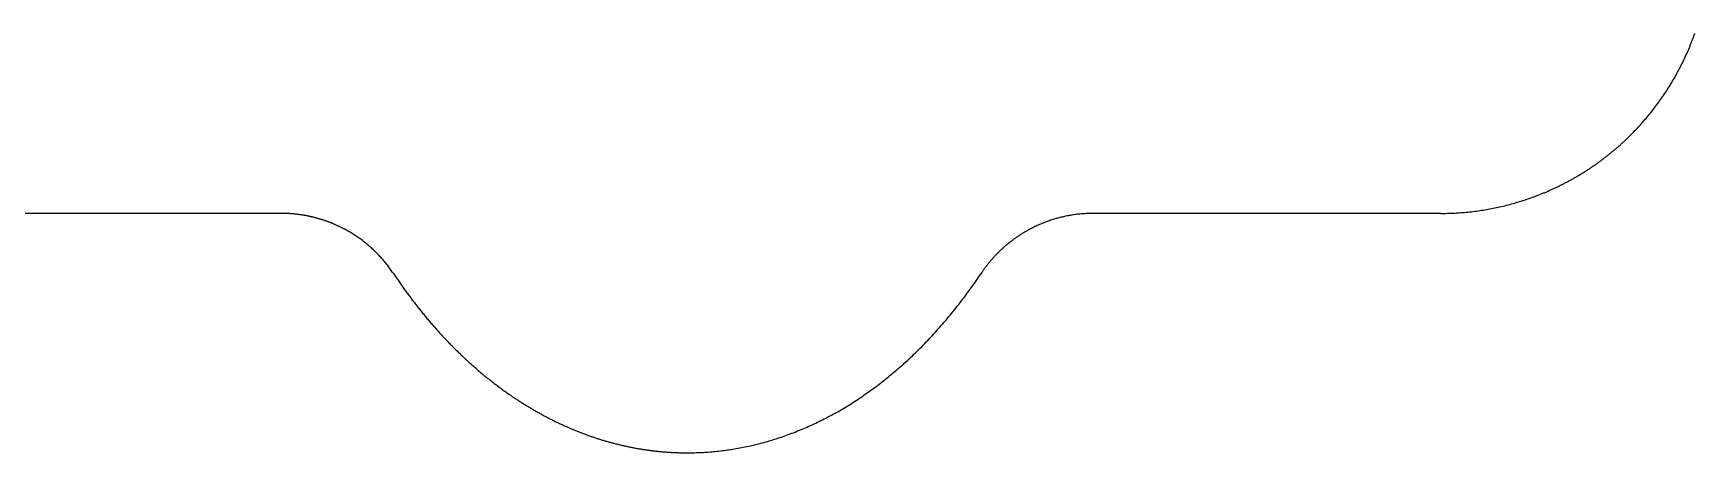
# Model space of a CAD drawing. Header units: millimetres. Extents: x -10 to 277, y -95 to 18.
# Drawn here: x 214.21 to 226.56, y 8.01 to 11.13 of the extents above; entities that cross this region are included whole.
import ezdxf

# ---------------------------------------------------------------- set-up
doc = ezdxf.new("R2010")
doc.units = ezdxf.units.MM
doc.header["$MEASUREMENT"] = 0
doc.layers.add('Edge.Cuts', color=53, linetype='CONTINUOUS')

msp = doc.modelspace()

# ---------------------------------------------------------------- linework, layer by layer
at = {"layer": 'Edge.Cuts', "linetype": 'Continuous'}
for p, q in [((226.554394, 11.110601), (226.556548, 11.116548)), ((226.556548, 11.116548), (226.558684, 11.122503)), ((226.558684, 11.122503), (226.5608, 11.128464)), ((226.5608, 11.128464), (226.562898, 11.134432)), ((226.502287, 10.98159), (226.507394, 10.993164)), ((226.507394, 10.993164), (226.512427, 11.004771)), ((226.512427, 11.004771), (226.517386, 11.01641)), ((226.517386, 11.01641), (226.522272, 11.02808)), ((226.522272, 11.02808), (226.524687, 11.033926)), ((226.524687, 11.033926), (226.527084, 11.03978)), ((226.527084, 11.03978), (226.529462, 11.045642)), ((226.529462, 11.045642), (226.531822, 11.051511)), ((226.531822, 11.051511), (226.534163, 11.057387)), ((226.534163, 11.057387), (226.536486, 11.063271)), ((226.536486, 11.063271), (226.53879, 11.069162)), ((226.53879, 11.069162), (226.541075, 11.075061)), ((226.541075, 11.075061), (226.543342, 11.080967)), ((226.543342, 11.080967), (226.54559, 11.086879)), ((226.54559, 11.086879), (226.547819, 11.092799)), ((226.547819, 11.092799), (226.550029, 11.098726)), ((226.550029, 11.098726), (226.552221, 11.10466)), ((226.552221, 11.10466), (226.554394, 11.110601)), ((226.441347, 10.856525), (226.447244, 10.867715)), ((226.447244, 10.867715), (226.453071, 10.878942)), ((226.453071, 10.878942), (226.458826, 10.890206)), ((226.458826, 10.890206), (226.464511, 10.901507)), ((226.464511, 10.901507), (226.470124, 10.912843)), ((226.470124, 10.912843), (226.475665, 10.924215)), ((226.475665, 10.924215), (226.481134, 10.935622)), ((226.481134, 10.935622), (226.486531, 10.947063)), ((226.486531, 10.947063), (226.491856, 10.958539)), ((226.491856, 10.958539), (226.497108, 10.970048)), ((226.497108, 10.970048), (226.502287, 10.98159)), ((226.371875, 10.736022), (226.378534, 10.746773)), ((226.378534, 10.746773), (226.385126, 10.757566)), ((226.385126, 10.757566), (226.391649, 10.7684)), ((226.391649, 10.7684), (226.398104, 10.779276)), ((226.398104, 10.779276), (226.40449, 10.790192)), ((226.40449, 10.790192), (226.410806, 10.801149)), ((226.410806, 10.801149), (226.417054, 10.812146)), ((226.417054, 10.812146), (226.423232, 10.823183)), ((226.423232, 10.823183), (226.42934, 10.834258)), ((226.42934, 10.834258), (226.435379, 10.845372)), ((226.435379, 10.845372), (226.441347, 10.856525)), ((226.286757, 10.610452), (226.294211, 10.620665)), ((226.294211, 10.620665), (226.301601, 10.630925)), ((226.301601, 10.630925), (226.308925, 10.641232)), ((226.308925, 10.641232), (226.316184, 10.651584)), ((226.316184, 10.651584), (226.323378, 10.661983)), ((226.323378, 10.661983), (226.330506, 10.672427)), ((226.330506, 10.672427), (226.337567, 10.682916)), ((226.337567, 10.682916), (226.344563, 10.69345)), ((226.344563, 10.69345), (226.351491, 10.704028)), ((226.351491, 10.704028), (226.358353, 10.714649)), ((226.358353, 10.714649), (226.365148, 10.725314)), ((226.365148, 10.725314), (226.371875, 10.736022)), ((226.192366, 10.491702), (226.200574, 10.501322)), ((226.200574, 10.501322), (226.208721, 10.510993)), ((226.208721, 10.510993), (226.216806, 10.520715)), ((226.216806, 10.520715), (226.22483, 10.530487)), ((226.22483, 10.530487), (226.232791, 10.540311)), ((226.232791, 10.540311), (226.24069, 10.550184)), ((226.24069, 10.550184), (226.248526, 10.560107)), ((226.248526, 10.560107), (226.2563, 10.570079)), ((226.2563, 10.570079), (226.26401, 10.5801)), ((226.26401, 10.5801), (226.271656, 10.590169)), ((226.271656, 10.590169), (226.279239, 10.600287)), ((226.279239, 10.600287), (226.286757, 10.610452)), ((226.078575, 10.369854), (226.083077, 10.374304)), ((226.083077, 10.374304), (226.087567, 10.378769)), ((226.087567, 10.378769), (226.0892, 10.3804)), ((226.0892, 10.3804), (226.09812, 10.389377)), ((226.09812, 10.389377), (226.106982, 10.398409)), ((226.106982, 10.398409), (226.115787, 10.407496)), ((226.115787, 10.407496), (226.124533, 10.416637)), ((226.124533, 10.416637), (226.13322, 10.425833)), ((226.13322, 10.425833), (226.141849, 10.435083)), ((226.141849, 10.435083), (226.150418, 10.444387)), ((226.150418, 10.444387), (226.158928, 10.453745)), ((226.158928, 10.453745), (226.167378, 10.463155)), ((226.167378, 10.463155), (226.175768, 10.472618)), ((226.175768, 10.472618), (226.184097, 10.482134)), ((226.184097, 10.482134), (226.192366, 10.491702)), ((225.942146, 10.247249), (225.947034, 10.251265)), ((225.947034, 10.251265), (225.951907, 10.255296)), ((225.951907, 10.255296), (225.95677, 10.259342)), ((225.95677, 10.259342), (225.961618, 10.263404)), ((225.961618, 10.263404), (225.966455, 10.267481)), ((225.966455, 10.267481), (225.971278, 10.271573)), ((225.971278, 10.271573), (225.976089, 10.275682)), ((225.976089, 10.275682), (225.980886, 10.279804)), ((225.980886, 10.279804), (225.985671, 10.283943)), ((225.985671, 10.283943), (225.990442, 10.288096)), ((225.990442, 10.288096), (225.995201, 10.292265)), ((225.995201, 10.292265), (225.999946, 10.296449)), ((225.999946, 10.296449), (226.004678, 10.300648)), ((226.004678, 10.300648), (226.009397, 10.304862)), ((226.009397, 10.304862), (226.014104, 10.309091)), ((226.014104, 10.309091), (226.018796, 10.313335)), ((226.018796, 10.313335), (226.023475, 10.317594)), ((226.023475, 10.317594), (226.028141, 10.321867)), ((226.028141, 10.321867), (226.032794, 10.326157)), ((226.032794, 10.326157), (226.037433, 10.33046)), ((226.037433, 10.33046), (226.042059, 10.334779)), ((226.042059, 10.334779), (226.046671, 10.339111)), ((226.046671, 10.339111), (226.05127, 10.34346)), ((226.05127, 10.34346), (226.055854, 10.347822)), ((226.055854, 10.347822), (226.060426, 10.3522)), ((226.060426, 10.3522), (226.064984, 10.356591)), ((226.064984, 10.356591), (226.069528, 10.360998)), ((226.069528, 10.360998), (226.074058, 10.365418)), ((226.074058, 10.365418), (226.078575, 10.369854)), ((225.774077, 10.123672), (225.779355, 10.127156)), ((225.779355, 10.127156), (225.784623, 10.130656)), ((225.784623, 10.130656), (225.789879, 10.134173)), ((225.789879, 10.134173), (225.795124, 10.137707)), ((225.795124, 10.137707), (225.800357, 10.141257)), ((225.800357, 10.141257), (225.80558, 10.144825)), ((225.80558, 10.144825), (225.810791, 10.148408)), ((225.810791, 10.148408), (225.815991, 10.152008)), ((225.815991, 10.152008), (225.821179, 10.155624)), ((225.821179, 10.155624), (225.826356, 10.159257)), ((225.826356, 10.159257), (225.831521, 10.162905)), ((225.831521, 10.162905), (225.836676, 10.166571)), ((225.836676, 10.166571), (225.841817, 10.170252)), ((225.841817, 10.170252), (225.846948, 10.17395)), ((225.846948, 10.17395), (225.852067, 10.177664)), ((225.852067, 10.177664), (225.857174, 10.181395)), ((225.857174, 10.181395), (225.862269, 10.185141)), ((225.862269, 10.185141), (225.867353, 10.188904)), ((225.867353, 10.188904), (225.872424, 10.192682)), ((225.872424, 10.192682), (225.877484, 10.196477)), ((225.877484, 10.196477), (225.882531, 10.200287)), ((225.882531, 10.200287), (225.887566, 10.204114)), ((225.887566, 10.204114), (225.892589, 10.207956)), ((225.892589, 10.207956), (225.897601, 10.211815)), ((225.897601, 10.211815), (225.902599, 10.215689)), ((225.902599, 10.215689), (225.907586, 10.219579)), ((225.907586, 10.219579), (225.91256, 10.223485)), ((225.91256, 10.223485), (225.917523, 10.227407)), ((225.917523, 10.227407), (225.922472, 10.231344)), ((225.922472, 10.231344), (225.92741, 10.235297)), ((225.92741, 10.235297), (225.932334, 10.239265)), ((225.932334, 10.239265), (225.937247, 10.24325)), ((225.937247, 10.24325), (225.942146, 10.247249)), ((225.560157, 10.00115), (225.565825, 10.003959)), ((225.565825, 10.003959), (225.571484, 10.006785)), ((225.571484, 10.006785), (225.577134, 10.00963)), ((225.577134, 10.00963), (225.582775, 10.012492)), ((225.582775, 10.012492), (225.588407, 10.015372)), ((225.588407, 10.015372), (225.59403, 10.01827)), ((225.59403, 10.01827), (225.599643, 10.021185)), ((225.599643, 10.021185), (225.605247, 10.024118)), ((225.605247, 10.024118), (225.610843, 10.02707)), ((225.610843, 10.02707), (225.616428, 10.030038)), ((225.616428, 10.030038), (225.622004, 10.033024)), ((225.622004, 10.033024), (225.627571, 10.036028)), ((225.627571, 10.036028), (225.633128, 10.03905)), ((225.633128, 10.03905), (225.638675, 10.042088)), ((225.638675, 10.042088), (225.644213, 10.045145)), ((225.644213, 10.045145), (225.649741, 10.048219)), ((225.649741, 10.048219), (225.65526, 10.05131)), ((225.65526, 10.05131), (225.660768, 10.054419)), ((225.660768, 10.054419), (225.666267, 10.057545)), ((225.666267, 10.057545), (225.671755, 10.060689)), ((225.671755, 10.060689), (225.677234, 10.06385)), ((225.677234, 10.06385), (225.682702, 10.067028)), ((225.682702, 10.067028), (225.688161, 10.070224)), ((225.688161, 10.070224), (225.693609, 10.073436)), ((225.693609, 10.073436), (225.699047, 10.076666)), ((225.699047, 10.076666), (225.704475, 10.079913)), ((225.704475, 10.079913), (225.709893, 10.083177)), ((225.709893, 10.083177), (225.715299, 10.086458)), ((225.715299, 10.086458), (225.720696, 10.089757)), ((225.720696, 10.089757), (225.726082, 10.093072)), ((225.726082, 10.093072), (225.731458, 10.096405)), ((225.731458, 10.096405), (225.736823, 10.099754)), ((225.736823, 10.099754), (225.742178, 10.10312)), ((225.742178, 10.10312), (225.747521, 10.106503)), ((225.747521, 10.106503), (225.752854, 10.109904)), ((225.752854, 10.109904), (225.758176, 10.11332)), ((225.758176, 10.11332), (225.763487, 10.116754)), ((225.763487, 10.116754), (225.768787, 10.120204)), ((225.768787, 10.120204), (225.774077, 10.123672)), ((225.23641, 9.875013), (225.248538, 9.878602)), ((225.248538, 9.878602), (225.260644, 9.882268)), ((225.260644, 9.882268), (225.272726, 9.88601)), ((225.272726, 9.88601), (225.284785, 9.889829)), ((225.284785, 9.889829), (225.296819, 9.893725)), ((225.296819, 9.893725), (225.308829, 9.897696)), ((225.308829, 9.897696), (225.320814, 9.901743)), ((225.320814, 9.901743), (225.332773, 9.905866)), ((225.332773, 9.905866), (225.344706, 9.910065)), ((225.344706, 9.910065), (225.356613, 9.914339)), ((225.356613, 9.914339), (225.368492, 9.918688)), ((225.368492, 9.918688), (225.380344, 9.923113)), ((225.380344, 9.923113), (225.392167, 9.927612)), ((225.392167, 9.927612), (225.403962, 9.932186)), ((225.403962, 9.932186), (225.415728, 9.936835)), ((225.415728, 9.936835), (225.427465, 9.941558)), ((225.427465, 9.941558), (225.439171, 9.946355)), ((225.439171, 9.946355), (225.445013, 9.948781)), ((225.445013, 9.948781), (225.450847, 9.951226)), ((225.450847, 9.951226), (225.456674, 9.953689)), ((225.456674, 9.953689), (225.462492, 9.956171)), ((225.462492, 9.956171), (225.468303, 9.958671)), ((225.468303, 9.958671), (225.474106, 9.961189)), ((225.474106, 9.961189), (225.479901, 9.963726)), ((225.479901, 9.963726), (225.485688, 9.966281)), ((225.485688, 9.966281), (225.491466, 9.968854)), ((225.491466, 9.968854), (225.497237, 9.971446)), ((225.497237, 9.971446), (225.502999, 9.974056)), ((225.502999, 9.974056), (225.508753, 9.976684)), ((225.508753, 9.976684), (225.514499, 9.97933)), ((225.514499, 9.97933), (225.520236, 9.981994)), ((225.520236, 9.981994), (225.525965, 9.984677)), ((225.525965, 9.984677), (225.531685, 9.987377)), ((225.531685, 9.987377), (225.537397, 9.990096)), ((225.537397, 9.990096), (225.5431, 9.992833)), ((225.5431, 9.992833), (225.548794, 9.995587)), ((225.548794, 9.995587), (225.55448, 9.99836)), ((225.55448, 9.99836), (225.560157, 10.00115)), ((216.0585, 9.7946), (213.475, 9.7946)), ((216.066919, 9.794565), (216.0585, 9.7946)), ((216.071401, 9.794517), (216.066919, 9.794565)), ((216.07588, 9.794449), (216.071401, 9.794517)), ((216.08036, 9.794362), (216.07588, 9.794449)), ((216.084838, 9.794254), (216.08036, 9.794362)), ((216.089316, 9.794127), (216.084838, 9.794254)), ((216.093791, 9.793979), (216.089316, 9.794127)), ((216.098267, 9.793811), (216.093791, 9.793979)), ((216.10274, 9.793624), (216.098267, 9.793811)), ((216.107213, 9.793416), (216.10274, 9.793624)), ((216.111683, 9.793189), (216.107213, 9.793416)), ((216.116154, 9.792941), (216.111683, 9.793189)), ((216.120621, 9.792674), (216.116154, 9.792941)), ((216.125088, 9.792386), (216.120621, 9.792674)), ((216.129552, 9.792079), (216.125088, 9.792386)), ((216.134016, 9.791752), (216.129552, 9.792079)), ((216.138477, 9.791404), (216.134016, 9.791752)), ((216.142937, 9.791037), (216.138477, 9.791404)), ((216.147393, 9.79065), (216.142937, 9.791037)), ((216.15185, 9.790243), (216.147393, 9.79065)), ((216.156302, 9.789816), (216.15185, 9.790243)), ((216.160754, 9.789369), (216.156302, 9.789816)), ((216.165202, 9.788903), (216.160754, 9.789369)), ((216.169649, 9.788416), (216.165202, 9.788903)), ((216.174092, 9.78791), (216.169649, 9.788416)), ((216.178535, 9.787383), (216.174092, 9.78791)), ((216.182973, 9.786837), (216.178535, 9.787383)), ((216.18741, 9.786271), (216.182973, 9.786837)), ((216.191843, 9.785685), (216.18741, 9.786271)), ((216.196275, 9.785079), (216.191843, 9.785685)), ((216.200702, 9.784454), (216.196275, 9.785079)), ((216.205128, 9.783809), (216.200702, 9.784454)), ((216.209549, 9.783144), (216.205128, 9.783809)), ((216.213969, 9.782459), (216.209549, 9.783144)), ((216.218384, 9.781754), (216.213969, 9.782459)), ((216.222797, 9.78103), (216.218384, 9.781754)), ((216.227205, 9.780286), (216.222797, 9.78103)), ((216.231612, 9.779522), (216.227205, 9.780286)), ((216.236013, 9.778739), (216.231612, 9.779522)), ((216.240413, 9.777935), (216.236013, 9.778739)), ((216.244807, 9.777113), (216.240413, 9.777935)), ((216.249199, 9.77627), (216.244807, 9.777113)), ((216.253586, 9.775408), (216.249199, 9.77627)), ((216.25797, 9.774526), (216.253586, 9.775408)), ((216.262349, 9.773625), (216.25797, 9.774526)), ((216.266725, 9.772704), (216.262349, 9.773625)), ((216.271095, 9.771763), (216.266725, 9.772704)), ((216.275463, 9.770803), (216.271095, 9.771763)), ((216.279825, 9.769823), (216.275463, 9.770803)), ((216.284184, 9.768824), (216.279825, 9.769823)), ((216.288538, 9.767805), (216.284184, 9.768824)), ((216.292888, 9.766767), (216.288538, 9.767805)), ((216.297232, 9.76571), (216.292888, 9.766767)), ((216.301572, 9.764632), (216.297232, 9.76571)), ((216.305907, 9.763536), (216.301572, 9.764632)), ((216.310238, 9.76242), (216.305907, 9.763536)), ((216.314562, 9.761285), (216.310238, 9.76242)), ((216.318883, 9.76013), (216.314562, 9.761285)), ((216.323198, 9.758956), (216.318883, 9.76013)), ((216.327508, 9.757763), (216.323198, 9.758956)), ((216.331812, 9.75655), (216.327508, 9.757763)), ((216.336112, 9.755318), (216.331812, 9.75655)), ((216.340405, 9.754067), (216.336112, 9.755318)), ((221.81786, 9.756457), (221.809272, 9.753972)), ((221.826469, 9.758865), (221.81786, 9.756457)), ((221.835099, 9.761195), (221.826469, 9.758865)), ((221.843749, 9.763448), (221.835099, 9.761195)), ((221.852419, 9.765624), (221.843749, 9.763448)), ((221.861107, 9.767721), (221.852419, 9.765624)), ((221.869813, 9.769741), (221.861107, 9.767721)), ((221.878537, 9.771683), (221.869813, 9.769741)), ((221.887278, 9.773547), (221.878537, 9.771683)), ((221.896035, 9.775332), (221.887278, 9.773547)), ((221.904807, 9.777039), (221.896035, 9.775332)), ((221.913594, 9.778668), (221.904807, 9.777039)), ((221.922395, 9.780218), (221.913594, 9.778668)), ((221.93121, 9.781689), (221.922395, 9.780218)), ((221.940038, 9.783081), (221.93121, 9.781689)), ((221.948878, 9.784394), (221.940038, 9.783081)), ((221.957729, 9.785628), (221.948878, 9.784394)), ((221.966592, 9.786783), (221.957729, 9.785628)), ((221.975465, 9.787858), (221.966592, 9.786783)), ((221.984348, 9.788854), (221.975465, 9.787858)), ((221.993241, 9.789771), (221.984348, 9.788854)), ((222.002142, 9.790609), (221.993241, 9.789771)), ((222.011051, 9.791366), (222.002142, 9.790609)), ((222.019967, 9.792045), (222.011051, 9.791366)), ((222.028891, 9.792643), (222.019967, 9.792045)), ((222.03782, 9.793162), (222.028891, 9.792643)), ((222.046756, 9.793601), (222.03782, 9.793162)), ((222.055697, 9.793961), (222.046756, 9.793601)), ((222.064642, 9.79424), (222.055697, 9.793961)), ((222.073591, 9.79444), (222.064642, 9.79424)), ((222.082544, 9.79456), (222.073591, 9.79444)), ((222.0915, 9.7946), (222.082544, 9.79456)), ((224.675, 9.7946), (222.0915, 9.7946)), ((224.675, 9.7946), (224.687654, 9.79464)), ((224.687654, 9.79464), (224.700306, 9.79476)), ((224.700306, 9.79476), (224.712956, 9.79496)), ((224.712956, 9.79496), (224.725603, 9.79524)), ((224.725603, 9.79524), (224.738248, 9.795599)), ((224.738248, 9.795599), (224.750889, 9.796039)), ((224.750889, 9.796039), (224.763526, 9.796558)), ((224.763526, 9.796558), (224.776159, 9.797158)), ((224.776159, 9.797158), (224.788787, 9.797837)), ((224.788787, 9.797837), (224.80141, 9.798596)), ((224.80141, 9.798596), (224.814028, 9.799434)), ((224.814028, 9.799434), (224.82664, 9.800353)), ((224.82664, 9.800353), (224.839245, 9.801351)), ((224.839245, 9.801351), (224.851843, 9.802429)), ((224.851843, 9.802429), (224.864434, 9.803586)), ((224.864434, 9.803586), (224.877017, 9.804823)), ((224.877017, 9.804823), (224.889592, 9.80614)), ((224.889592, 9.80614), (224.902157, 9.807536)), ((224.902157, 9.807536), (224.914714, 9.809011)), ((224.914714, 9.809011), (224.927261, 9.810566)), ((224.927261, 9.810566), (224.939798, 9.8122)), ((224.939798, 9.8122), (224.952325, 9.813914)), ((224.952325, 9.813914), (224.96484, 9.815706)), ((224.96484, 9.815706), (224.977344, 9.817578)), ((224.977344, 9.817578), (224.989836, 9.819529)), ((224.989836, 9.819529), (225.002315, 9.821559)), ((225.002315, 9.821559), (225.014781, 9.823667)), ((225.014781, 9.823667), (225.027234, 9.825855)), ((225.027234, 9.825855), (225.039673, 9.828121)), ((225.039673, 9.828121), (225.052098, 9.830466)), ((225.052098, 9.830466), (225.064507, 9.83289)), ((225.064507, 9.83289), (225.076902, 9.835392)), ((225.076902, 9.835392), (225.08928, 9.837972)), ((225.08928, 9.837972), (225.101642, 9.840631)), ((225.101642, 9.840631), (225.113988, 9.843368)), ((225.113988, 9.843368), (225.126316, 9.846183)), ((225.126316, 9.846183), (225.138626, 9.849076)), ((225.138626, 9.849076), (225.150918, 9.852047)), ((225.150918, 9.852047), (225.163191, 9.855095)), ((225.163191, 9.855095), (225.175446, 9.858221)), ((225.175446, 9.858221), (225.18768, 9.861425)), ((225.18768, 9.861425), (225.199894, 9.864706)), ((225.199894, 9.864706), (225.212087, 9.868065)), ((225.212087, 9.868065), (225.224259, 9.8715)), ((225.224259, 9.8715), (225.23641, 9.875013)), ((216.344694, 9.752797), (216.340405, 9.754067)), ((216.348976, 9.751507), (216.344694, 9.752797)), ((216.353253, 9.750198), (216.348976, 9.751507)), ((216.357523, 9.74887), (216.353253, 9.750198)), ((216.361789, 9.747523), (216.357523, 9.74887)), ((216.366047, 9.746157), (216.361789, 9.747523)), ((216.370301, 9.744772), (216.366047, 9.746157)), ((216.374547, 9.743368), (216.370301, 9.744772)), ((216.378788, 9.741945), (216.374547, 9.743368)), ((216.383022, 9.740503), (216.378788, 9.741945)), ((216.38725, 9.739041), (216.383022, 9.740503)), ((216.391471, 9.737562), (216.38725, 9.739041)), ((216.395686, 9.736063), (216.391471, 9.737562)), ((216.399894, 9.734545), (216.395686, 9.736063)), ((216.404096, 9.733008), (216.399894, 9.734545)), ((216.40829, 9.731453), (216.404096, 9.733008)), ((216.412478, 9.729878), (216.40829, 9.731453)), ((216.416658, 9.728286), (216.412478, 9.729878)), ((216.420832, 9.726674), (216.416658, 9.728286)), ((216.424997, 9.725044), (216.420832, 9.726674)), ((216.429157, 9.723395), (216.424997, 9.725044)), ((216.433308, 9.721727), (216.429157, 9.723395)), ((216.437452, 9.720041), (216.433308, 9.721727)), ((216.441589, 9.718336), (216.437452, 9.720041)), ((216.445718, 9.716613), (216.441589, 9.718336)), ((216.449839, 9.714872), (216.445718, 9.716613)), ((216.453953, 9.713112), (216.449839, 9.714872)), ((216.458058, 9.711333), (216.453953, 9.713112)), ((216.462156, 9.709536), (216.458058, 9.711333)), ((216.466246, 9.707721), (216.462156, 9.709536)), ((216.470327, 9.705888), (216.466246, 9.707721)), ((216.474401, 9.704036), (216.470327, 9.705888)), ((216.478466, 9.702166), (216.474401, 9.704036)), ((216.482522, 9.700278), (216.478466, 9.702166)), ((216.486571, 9.698372), (216.482522, 9.700278)), ((216.49061, 9.696448), (216.486571, 9.698372)), ((216.494641, 9.694506), (216.49061, 9.696448)), ((216.498664, 9.692546), (216.494641, 9.694506)), ((216.502677, 9.690567), (216.498664, 9.692546)), ((216.506682, 9.688571), (216.502677, 9.690567)), ((216.510677, 9.686557), (216.506682, 9.688571)), ((216.514664, 9.684525), (216.510677, 9.686557)), ((216.518642, 9.682476), (216.514664, 9.684525)), ((216.52261, 9.680408), (216.518642, 9.682476)), ((216.526569, 9.678323), (216.52261, 9.680408)), ((216.530518, 9.67622), (216.526569, 9.678323)), ((216.538389, 9.671962), (216.530518, 9.67622)), ((216.546221, 9.667634), (216.538389, 9.671962)), ((216.554014, 9.663235), (216.546221, 9.667634)), ((216.561767, 9.658768), (216.554014, 9.663235)), ((216.56948, 9.654231), (216.561767, 9.658768)), ((216.577152, 9.649626), (216.56948, 9.654231)), ((216.584782, 9.644953), (216.577152, 9.649626)), ((216.592369, 9.640211), (216.584782, 9.644953)), ((216.599914, 9.635403), (216.592369, 9.640211)), ((216.607414, 9.630527), (216.599914, 9.635403)), ((221.546083, 9.632813), (221.542338, 9.630365)), ((221.549839, 9.635244), (221.546083, 9.632813)), ((221.553606, 9.637658), (221.549839, 9.635244)), ((221.557384, 9.640055), (221.553606, 9.637658)), ((221.561172, 9.642436), (221.557384, 9.640055)), ((221.564971, 9.6448), (221.561172, 9.642436)), ((221.568781, 9.647146), (221.564971, 9.6448)), ((221.572601, 9.649476), (221.568781, 9.647146)), ((221.576431, 9.651789), (221.572601, 9.649476)), ((221.580272, 9.654084), (221.576431, 9.651789)), ((221.584123, 9.656362), (221.580272, 9.654084)), ((221.587984, 9.658623), (221.584123, 9.656362)), ((221.591855, 9.660867), (221.587984, 9.658623)), ((221.595736, 9.663093), (221.591855, 9.660867)), ((221.599628, 9.665302), (221.595736, 9.663093)), ((221.603529, 9.667494), (221.599628, 9.665302)), ((221.607439, 9.669668), (221.603529, 9.667494)), ((221.61136, 9.671825), (221.607439, 9.669668)), ((221.61529, 9.673964), (221.61136, 9.671825)), ((221.619229, 9.676085), (221.61529, 9.673964)), ((221.627137, 9.680275), (221.619229, 9.676085)), ((221.635081, 9.684395), (221.627137, 9.680275)), ((221.643062, 9.688443), (221.635081, 9.684395)), ((221.651078, 9.692419), (221.643062, 9.688443)), ((221.659129, 9.696323), (221.651078, 9.692419)), ((221.667215, 9.700156), (221.659129, 9.696323)), ((221.675335, 9.703915), (221.667215, 9.700156)), ((221.683487, 9.707602), (221.675335, 9.703915)), ((221.691672, 9.711216), (221.683487, 9.707602)), ((221.699889, 9.714756), (221.691672, 9.711216)), ((221.708136, 9.718222), (221.699889, 9.714756)), ((221.716414, 9.721615), (221.708136, 9.718222)), ((221.724721, 9.724933), (221.716414, 9.721615)), ((221.733057, 9.728176), (221.724721, 9.724933)), ((221.741422, 9.731345), (221.733057, 9.728176)), ((221.749814, 9.734439), (221.741422, 9.731345)), ((221.758233, 9.737457), (221.749814, 9.734439)), ((221.766678, 9.7404), (221.758233, 9.737457)), ((221.775148, 9.743267), (221.766678, 9.7404)), ((221.783644, 9.746058), (221.775148, 9.743267)), ((221.792163, 9.748772), (221.783644, 9.746058)), ((221.800706, 9.75141), (221.792163, 9.748772)), ((221.809272, 9.753972), (221.800706, 9.75141)), ((216.614871, 9.625585), (216.607414, 9.630527)), ((216.622283, 9.620576), (216.614871, 9.625585)), ((216.629649, 9.615502), (216.622283, 9.620576)), ((216.636969, 9.610362), (216.629649, 9.615502)), ((216.644243, 9.605157), (216.636969, 9.610362)), ((216.651469, 9.599888), (216.644243, 9.605157)), ((216.658647, 9.594555), (216.651469, 9.599888)), ((216.665777, 9.589158), (216.658647, 9.594555)), ((216.672858, 9.583697), (216.665777, 9.589158)), ((216.67989, 9.578174), (216.672858, 9.583697)), ((216.686871, 9.572589), (216.67989, 9.578174)), ((216.693802, 9.566942), (216.686871, 9.572589)), ((216.700681, 9.561234), (216.693802, 9.566942)), ((216.707509, 9.555464), (216.700681, 9.561234)), ((216.714285, 9.549634), (216.707509, 9.555464)), ((216.721007, 9.543744), (216.714285, 9.549634)), ((216.727677, 9.537794), (216.721007, 9.543744)), ((216.734292, 9.531786), (216.727677, 9.537794)), ((216.740853, 9.525718), (216.734292, 9.531786)), ((216.74736, 9.519592), (216.740853, 9.525718)), ((216.753811, 9.513409), (216.74736, 9.519592)), ((216.760206, 9.507168), (216.753811, 9.513409)), ((221.392714, 9.510032), (221.389522, 9.506901)), ((221.395919, 9.513148), (221.392714, 9.510032)), ((221.399139, 9.51625), (221.395919, 9.513148)), ((221.402372, 9.519338), (221.399139, 9.51625)), ((221.40562, 9.522411), (221.402372, 9.519338)), ((221.40888, 9.525469), (221.40562, 9.522411)), ((221.412155, 9.528514), (221.40888, 9.525469)), ((221.415443, 9.531542), (221.412155, 9.528514)), ((221.418745, 9.534558), (221.415443, 9.531542)), ((221.42206, 9.537557), (221.418745, 9.534558)), ((221.425389, 9.540542), (221.42206, 9.537557)), ((221.428731, 9.543512), (221.425389, 9.540542)), ((221.432086, 9.546468), (221.428731, 9.543512)), ((221.435455, 9.549408), (221.432086, 9.546468)), ((221.438837, 9.552333), (221.435455, 9.549408)), ((221.442232, 9.555243), (221.438837, 9.552333)), ((221.44564, 9.558138), (221.442232, 9.555243)), ((221.449061, 9.561018), (221.44564, 9.558138)), ((221.452495, 9.563882), (221.449061, 9.561018)), ((221.455942, 9.566731), (221.452495, 9.563882)), ((221.459401, 9.569565), (221.455942, 9.566731)), ((221.462873, 9.572383), (221.459401, 9.569565)), ((221.466359, 9.575186), (221.462873, 9.572383)), ((221.469856, 9.577973), (221.466359, 9.575186)), ((221.473366, 9.580745), (221.469856, 9.577973)), ((221.476889, 9.5835), (221.473366, 9.580745)), ((221.480424, 9.586241), (221.476889, 9.5835)), ((221.483971, 9.588965), (221.480424, 9.586241)), ((221.48753, 9.591674), (221.483971, 9.588965)), ((221.491102, 9.594366), (221.48753, 9.591674)), ((221.494685, 9.597043), (221.491102, 9.594366)), ((221.498281, 9.599704), (221.494685, 9.597043)), ((221.501889, 9.602349), (221.498281, 9.599704)), ((221.505508, 9.604977), (221.501889, 9.602349)), ((221.509139, 9.607589), (221.505508, 9.604977)), ((221.512782, 9.610185), (221.509139, 9.607589)), ((221.516437, 9.612766), (221.512782, 9.610185)), ((221.520103, 9.615329), (221.516437, 9.612766)), ((221.523781, 9.617876), (221.520103, 9.615329)), ((221.527469, 9.620407), (221.523781, 9.617876)), ((221.53117, 9.622921), (221.527469, 9.620407)), ((221.534882, 9.625419), (221.53117, 9.622921)), ((221.538605, 9.6279), (221.534882, 9.625419)), ((221.542338, 9.630365), (221.538605, 9.6279)), ((216.766545, 9.500871), (216.760206, 9.507168)), ((216.772827, 9.494517), (216.766545, 9.500871)), ((216.779052, 9.488108), (216.772827, 9.494517)), ((216.78522, 9.481643), (216.779052, 9.488108)), ((216.791329, 9.475123), (216.78522, 9.481643)), ((216.79738, 9.468548), (216.791329, 9.475123)), ((216.803372, 9.46192), (216.79738, 9.468548)), ((216.809304, 9.455238), (216.803372, 9.46192)), ((216.815177, 9.448503), (216.809304, 9.455238)), ((216.820989, 9.441716), (216.815177, 9.448503)), ((216.826741, 9.434876), (216.820989, 9.441716)), ((216.832432, 9.427985), (216.826741, 9.434876)), ((216.838061, 9.421042), (216.832432, 9.427985)), ((216.843629, 9.414049), (216.838061, 9.421042)), ((216.849135, 9.407005), (216.843629, 9.414049)), ((216.854578, 9.399912), (216.849135, 9.407005)), ((216.859958, 9.392769), (216.854578, 9.399912)), ((216.865275, 9.385577), (216.859958, 9.392769)), ((216.870529, 9.378337), (216.865275, 9.385577)), ((221.284427, 9.38517), (221.281792, 9.381553)), ((221.287079, 9.388778), (221.284427, 9.38517)), ((221.289745, 9.392371), (221.287079, 9.388778)), ((221.292428, 9.395954), (221.289745, 9.392371)), ((221.295126, 9.399523), (221.292428, 9.395954)), ((221.297841, 9.403081), (221.295126, 9.399523)), ((221.300571, 9.406625), (221.297841, 9.403081)), ((221.303317, 9.410158), (221.300571, 9.406625)), ((221.306078, 9.413677), (221.303317, 9.410158)), ((221.308855, 9.417185), (221.306078, 9.413677)), ((221.311647, 9.420679), (221.308855, 9.417185)), ((221.314455, 9.424161), (221.311647, 9.420679)), ((221.317277, 9.427629), (221.314455, 9.424161)), ((221.320116, 9.431086), (221.317277, 9.427629)), ((221.32297, 9.434529), (221.320116, 9.431086)), ((221.325839, 9.43796), (221.32297, 9.434529)), ((221.328723, 9.441377), (221.325839, 9.43796)), ((221.331623, 9.444781), (221.328723, 9.441377)), ((221.334537, 9.448172), (221.331623, 9.444781)), ((221.337467, 9.45155), (221.334537, 9.448172)), ((221.340411, 9.454915), (221.337467, 9.45155)), ((221.343371, 9.458267), (221.340411, 9.454915)), ((221.346345, 9.461604), (221.343371, 9.458267)), ((221.349335, 9.464929), (221.346345, 9.461604)), ((221.352339, 9.46824), (221.349335, 9.464929)), ((221.355358, 9.471538), (221.352339, 9.46824)), ((221.358391, 9.474821), (221.355358, 9.471538)), ((221.36144, 9.478092), (221.358391, 9.474821)), ((221.364502, 9.481348), (221.36144, 9.478092)), ((221.36758, 9.484592), (221.364502, 9.481348)), ((221.370671, 9.48782), (221.36758, 9.484592)), ((221.373778, 9.491036), (221.370671, 9.48782)), ((221.376898, 9.494237), (221.373778, 9.491036)), ((221.380033, 9.497424), (221.376898, 9.494237)), ((221.383182, 9.500597), (221.380033, 9.497424)), ((221.386346, 9.503757), (221.383182, 9.500597)), ((221.389522, 9.506901), (221.386346, 9.503757)), ((216.875718, 9.371049), (216.870529, 9.378337)), ((216.880843, 9.363713), (216.875718, 9.371049)), ((216.885904, 9.35633), (216.880843, 9.363713)), ((216.8909, 9.3489), (216.885904, 9.35633)), ((216.8909, 9.3489), (216.895876, 9.341445)), ((216.895876, 9.341445), (216.900863, 9.334008)), ((216.900863, 9.334008), (216.905859, 9.326593)), ((216.905859, 9.326593), (216.910867, 9.319197)), ((216.910867, 9.319197), (216.915885, 9.311823)), ((216.915885, 9.311823), (216.920913, 9.304467)), ((216.920913, 9.304467), (216.925952, 9.297133)), ((216.925952, 9.297133), (216.931001, 9.289819)), ((216.931001, 9.289819), (216.93606, 9.282526)), ((216.93606, 9.282526), (216.941129, 9.275252)), ((216.941129, 9.275252), (216.946209, 9.267999)), ((216.946209, 9.267999), (216.951299, 9.260766)), ((221.196504, 9.257654), (221.206678, 9.272116)), ((221.206678, 9.272116), (221.216811, 9.28666)), ((221.216811, 9.28666), (221.226904, 9.301285)), ((221.226904, 9.301285), (221.236955, 9.315992)), ((221.236955, 9.315992), (221.246965, 9.33078)), ((221.246965, 9.33078), (221.256934, 9.345649)), ((221.256934, 9.345649), (221.2591, 9.3489)), ((221.263795, 9.355886), (221.2591, 9.3489)), ((221.266318, 9.359589), (221.263795, 9.355886)), ((221.268856, 9.363278), (221.266318, 9.359589)), ((221.271412, 9.366958), (221.268856, 9.363278)), ((221.273982, 9.370624), (221.271412, 9.366958)), ((221.27657, 9.374279), (221.273982, 9.370624)), ((221.279173, 9.377921), (221.27657, 9.374279)), ((221.281792, 9.381553), (221.279173, 9.377921)), ((216.951299, 9.260766), (216.956398, 9.253555)), ((216.956398, 9.253555), (216.961508, 9.246362)), ((216.961508, 9.246362), (216.966627, 9.239192)), ((216.966627, 9.239192), (216.971758, 9.23204)), ((216.971758, 9.23204), (216.976897, 9.22491)), ((216.976897, 9.22491), (216.982047, 9.2178)), ((216.982047, 9.2178), (216.987206, 9.210711)), ((216.987206, 9.210711), (216.992375, 9.203642)), ((216.992375, 9.203642), (216.997554, 9.196594)), ((216.997554, 9.196594), (217.002743, 9.189566)), ((217.002743, 9.189566), (217.00794, 9.18256)), ((217.00794, 9.18256), (217.013149, 9.175572)), ((217.013149, 9.175572), (217.018366, 9.168607)), ((217.018366, 9.168607), (217.023593, 9.161661)), ((217.023593, 9.161661), (217.028829, 9.154737)), ((217.028829, 9.154737), (217.034076, 9.147833)), ((217.034076, 9.147833), (217.03933, 9.14095)), ((217.03933, 9.14095), (217.044596, 9.134087)), ((221.103171, 9.131185), (221.113694, 9.144908)), ((221.113694, 9.144908), (221.12418, 9.158713)), ((221.12418, 9.158713), (221.134628, 9.1726)), ((221.134628, 9.1726), (221.145038, 9.186571)), ((221.145038, 9.186571), (221.15541, 9.200623)), ((221.15541, 9.200623), (221.165742, 9.214758)), ((221.165742, 9.214758), (221.176036, 9.228974)), ((221.176036, 9.228974), (221.18629, 9.243273)), ((221.18629, 9.243273), (221.196504, 9.257654)), ((217.044596, 9.134087), (217.049869, 9.127245)), ((217.049869, 9.127245), (217.055153, 9.120423)), ((217.055153, 9.120423), (217.060445, 9.113623)), ((217.060445, 9.113623), (217.065748, 9.106843)), ((217.065748, 9.106843), (217.071058, 9.100085)), ((217.071058, 9.100085), (217.076379, 9.093345)), ((217.076379, 9.093345), (217.081707, 9.086629)), ((217.081707, 9.086629), (217.087046, 9.079931)), ((217.087046, 9.079931), (217.092393, 9.073256)), ((217.092393, 9.073256), (217.09775, 9.0666)), ((217.09775, 9.0666), (217.103114, 9.059966)), ((217.103114, 9.059966), (217.108489, 9.053352)), ((217.108489, 9.053352), (217.113871, 9.04676)), ((217.113871, 9.04676), (217.119263, 9.040187)), ((217.119263, 9.040187), (217.124663, 9.033637)), ((217.124663, 9.033637), (217.130073, 9.027106)), ((217.130073, 9.027106), (217.13549, 9.020597)), ((217.13549, 9.020597), (217.140917, 9.014108)), ((217.140917, 9.014108), (217.146351, 9.007642)), ((221.006827, 9.01142), (221.017673, 9.024394)), ((221.017673, 9.024394), (221.028485, 9.037451)), ((221.028485, 9.037451), (221.039262, 9.050592)), ((221.039262, 9.050592), (221.050003, 9.063817)), ((221.050003, 9.063817), (221.060709, 9.077124)), ((221.060709, 9.077124), (221.071379, 9.090515)), ((221.071379, 9.090515), (221.082013, 9.103989)), ((221.082013, 9.103989), (221.09261, 9.117546)), ((221.09261, 9.117546), (221.103171, 9.131185)), ((217.146351, 9.007642), (217.151795, 9.001194)), ((217.151795, 9.001194), (217.157247, 8.994769)), ((217.157247, 8.994769), (217.162708, 8.988364)), ((217.162708, 8.988364), (217.168176, 8.981981)), ((217.168176, 8.981981), (217.173654, 8.975617)), ((217.173654, 8.975617), (217.179139, 8.969276)), ((217.179139, 8.969276), (217.184633, 8.962954)), ((217.184633, 8.962954), (217.190135, 8.956655)), ((217.190135, 8.956655), (217.195646, 8.950376)), ((217.195646, 8.950376), (217.201164, 8.944119)), ((217.201164, 8.944119), (217.206691, 8.937881)), ((217.206691, 8.937881), (217.212225, 8.931666)), ((217.212225, 8.931666), (217.217769, 8.92547)), ((217.217769, 8.92547), (217.223319, 8.919297)), ((217.223319, 8.919297), (217.228879, 8.913144)), ((217.228879, 8.913144), (217.234445, 8.907013)), ((217.234445, 8.907013), (217.24002, 8.900901)), ((217.24002, 8.900901), (217.245602, 8.894812)), ((217.245602, 8.894812), (217.251193, 8.888743)), ((220.896541, 8.886292), (220.907714, 8.898426)), ((220.907714, 8.898426), (220.918856, 8.910645)), ((220.918856, 8.910645), (220.929966, 8.922948)), ((220.929966, 8.922948), (220.941045, 8.935335)), ((220.941045, 8.935335), (220.952091, 8.947806)), ((220.952091, 8.947806), (220.963105, 8.960361)), ((220.963105, 8.960361), (220.974086, 8.973)), ((220.974086, 8.973), (220.985033, 8.985723)), ((220.985033, 8.985723), (220.995947, 8.99853)), ((220.995947, 8.99853), (221.006827, 9.01142)), ((217.251193, 8.888743), (217.25679, 8.882697)), ((217.25679, 8.882697), (217.262397, 8.876669)), ((217.262397, 8.876669), (217.26801, 8.870665)), ((217.26801, 8.870665), (217.273631, 8.86468)), ((217.273631, 8.86468), (217.279259, 8.858718)), ((217.279259, 8.858718), (217.284896, 8.852775)), ((217.284896, 8.852775), (217.29054, 8.846855)), ((217.29054, 8.846855), (217.296192, 8.840955)), ((217.296192, 8.840955), (217.30185, 8.835077)), ((217.30185, 8.835077), (217.307517, 8.829219)), ((217.307517, 8.829219), (217.313189, 8.823384)), ((217.313189, 8.823384), (217.318871, 8.817568)), ((217.318871, 8.817568), (217.324558, 8.811775)), ((217.324558, 8.811775), (217.330254, 8.806001)), ((217.330254, 8.806001), (217.335956, 8.800251)), ((217.335956, 8.800251), (217.341667, 8.79452)), ((217.341667, 8.79452), (217.347383, 8.788811)), ((217.347383, 8.788811), (217.353107, 8.783122)), ((217.353107, 8.783122), (217.358838, 8.777457)), ((217.358838, 8.777457), (217.364576, 8.77181)), ((217.364576, 8.77181), (217.37032, 8.766187)), ((220.771668, 8.75839), (220.783163, 8.769594)), ((220.783163, 8.769594), (220.794631, 8.780883)), ((220.794631, 8.780883), (220.806071, 8.792256)), ((220.806071, 8.792256), (220.817482, 8.803715)), ((220.817482, 8.803715), (220.828865, 8.815258)), ((220.828865, 8.815258), (220.840218, 8.826886)), ((220.840218, 8.826886), (220.851543, 8.838598)), ((220.851543, 8.838598), (220.862838, 8.850395)), ((220.862838, 8.850395), (220.874103, 8.862276)), ((220.874103, 8.862276), (220.885337, 8.874242)), ((220.885337, 8.874242), (220.896541, 8.886292)), ((217.37032, 8.766187), (217.376073, 8.760583)), ((217.376073, 8.760583), (217.381831, 8.755002)), ((217.381831, 8.755002), (217.387597, 8.74944)), ((217.387597, 8.74944), (217.393369, 8.743901)), ((217.393369, 8.743901), (217.399149, 8.738382)), ((217.399149, 8.738382), (217.404934, 8.732886)), ((217.404934, 8.732886), (217.410727, 8.72741)), ((217.410727, 8.72741), (217.416526, 8.721956)), ((217.416526, 8.721956), (217.422332, 8.716522)), ((217.422332, 8.716522), (217.428144, 8.711111)), ((217.428144, 8.711111), (217.433964, 8.705719)), ((217.433964, 8.705719), (217.439788, 8.70035)), ((217.439788, 8.70035), (217.445621, 8.695001)), ((217.445621, 8.695001), (217.451458, 8.689675)), ((217.451458, 8.689675), (217.457304, 8.684368)), ((217.457304, 8.684368), (217.463154, 8.679085)), ((217.463154, 8.679085), (217.469012, 8.67382)), ((217.469012, 8.67382), (217.474875, 8.668579)), ((217.474875, 8.668579), (217.480746, 8.663358)), ((217.480746, 8.663358), (217.486621, 8.658159)), ((217.486621, 8.658159), (217.492504, 8.65298)), ((217.492504, 8.65298), (217.498391, 8.647824)), ((217.498391, 8.647824), (217.504286, 8.642688)), ((220.643479, 8.640747), (220.655259, 8.651017)), ((220.655259, 8.651017), (220.667014, 8.661372)), ((220.667014, 8.661372), (220.678745, 8.671812)), ((220.678745, 8.671812), (220.69045, 8.682337)), ((220.69045, 8.682337), (220.702131, 8.692947)), ((220.702131, 8.692947), (220.713786, 8.703642)), ((220.713786, 8.703642), (220.725415, 8.714421)), ((220.725415, 8.714421), (220.737018, 8.725286)), ((220.737018, 8.725286), (220.748595, 8.736236)), ((220.748595, 8.736236), (220.760145, 8.74727)), ((220.760145, 8.74727), (220.771668, 8.75839)), ((217.504286, 8.642688), (217.510185, 8.637574)), ((217.510185, 8.637574), (217.516093, 8.63248)), ((217.516093, 8.63248), (217.522004, 8.627409)), ((217.522004, 8.627409), (217.527923, 8.622358)), ((217.527923, 8.622358), (217.533846, 8.617329)), ((217.533846, 8.617329), (217.539777, 8.61232)), ((217.539777, 8.61232), (217.545712, 8.607334)), ((217.545712, 8.607334), (217.551654, 8.602368)), ((217.551654, 8.602368), (217.5576, 8.597425)), ((217.5576, 8.597425), (217.563554, 8.592501)), ((217.563554, 8.592501), (217.569512, 8.5876)), ((217.569512, 8.5876), (217.575477, 8.582719)), ((217.575477, 8.582719), (217.581446, 8.577861)), ((217.581446, 8.577861), (217.587422, 8.573022)), ((217.587422, 8.573022), (217.593402, 8.568207)), ((217.593402, 8.568207), (217.599389, 8.563411)), ((217.599389, 8.563411), (217.605379, 8.558638)), ((217.605379, 8.558638), (217.611378, 8.553884)), ((217.611378, 8.553884), (217.617379, 8.549153)), ((217.617379, 8.549153), (217.623388, 8.544443)), ((217.623388, 8.544443), (217.6294, 8.539754)), ((217.6294, 8.539754), (217.635419, 8.535086)), ((217.635419, 8.535086), (217.641442, 8.530441)), ((217.641442, 8.530441), (217.647471, 8.525815)), ((217.647471, 8.525815), (217.653504, 8.521212)), ((217.653504, 8.521212), (217.659544, 8.516628)), ((220.488269, 8.514975), (220.500338, 8.52414)), ((220.500338, 8.52414), (220.512386, 8.53339)), ((220.512386, 8.53339), (220.524413, 8.542725)), ((220.524413, 8.542725), (220.536419, 8.552144)), ((220.536419, 8.552144), (220.548404, 8.561649)), ((220.548404, 8.561649), (220.560367, 8.571239)), ((220.560367, 8.571239), (220.572308, 8.580913)), ((220.572308, 8.580913), (220.584227, 8.590673)), ((220.584227, 8.590673), (220.596124, 8.600518)), ((220.596124, 8.600518), (220.607997, 8.610448)), ((220.607997, 8.610448), (220.619848, 8.620462)), ((220.619848, 8.620462), (220.631675, 8.630562)), ((220.631675, 8.630562), (220.643479, 8.640747)), ((217.659544, 8.516628), (217.665587, 8.512068)), ((217.665587, 8.512068), (217.671637, 8.507527)), ((217.671637, 8.507527), (217.67769, 8.503009)), ((217.67769, 8.503009), (217.68375, 8.498511)), ((217.68375, 8.498511), (217.689813, 8.494035)), ((217.689813, 8.494035), (217.695883, 8.48958)), ((217.695883, 8.48958), (217.701956, 8.485146)), ((217.701956, 8.485146), (217.708035, 8.480733)), ((217.708035, 8.480733), (217.714118, 8.476343)), ((217.714118, 8.476343), (217.720207, 8.471972)), ((217.720207, 8.471972), (217.726299, 8.467624)), ((217.726299, 8.467624), (217.732397, 8.463295)), ((217.732397, 8.463295), (217.738498, 8.45899)), ((217.738498, 8.45899), (217.744606, 8.454704)), ((217.744606, 8.454704), (217.750717, 8.450441)), ((217.750717, 8.450441), (217.756834, 8.446197)), ((217.756834, 8.446197), (217.762953, 8.441976)), ((217.762953, 8.441976), (217.769079, 8.437775)), ((217.769079, 8.437775), (217.775207, 8.433597)), ((217.775207, 8.433597), (217.781342, 8.429438)), ((217.781342, 8.429438), (217.787479, 8.425302)), ((217.787479, 8.425302), (217.793623, 8.421186)), ((217.793623, 8.421186), (217.799769, 8.417092)), ((217.799769, 8.417092), (217.805921, 8.413018)), ((217.805921, 8.413018), (217.812075, 8.408967)), ((217.812075, 8.408967), (217.818236, 8.404936)), ((217.818236, 8.404936), (217.824399, 8.400927)), ((217.824399, 8.400927), (217.830568, 8.396937)), ((217.830568, 8.396937), (217.836739, 8.392971)), ((220.317319, 8.395576), (220.329645, 8.403554)), ((220.329645, 8.403554), (220.341954, 8.411617)), ((220.341954, 8.411617), (220.354246, 8.419764)), ((220.354246, 8.419764), (220.366522, 8.427996)), ((220.366522, 8.427996), (220.378779, 8.436312)), ((220.378779, 8.436312), (220.391019, 8.444713)), ((220.391019, 8.444713), (220.403241, 8.453199)), ((220.403241, 8.453199), (220.415445, 8.46177)), ((220.415445, 8.46177), (220.427631, 8.470425)), ((220.427631, 8.470425), (220.439797, 8.479166)), ((220.439797, 8.479166), (220.451944, 8.487991)), ((220.451944, 8.487991), (220.464072, 8.496901)), ((220.464072, 8.496901), (220.476181, 8.505896)), ((220.476181, 8.505896), (220.488269, 8.514975)), ((217.836739, 8.392971), (217.842916, 8.389024)), ((217.842916, 8.389024), (217.849095, 8.385099)), ((217.849095, 8.385099), (217.855281, 8.381195)), ((217.855281, 8.381195), (217.861468, 8.377313)), ((217.861468, 8.377313), (217.867661, 8.37345)), ((217.867661, 8.37345), (217.873856, 8.36961)), ((217.873856, 8.36961), (217.880057, 8.36579)), ((217.880057, 8.36579), (217.88626, 8.361993)), ((217.88626, 8.361993), (217.892469, 8.358215)), ((217.892469, 8.358215), (217.89868, 8.354459)), ((217.89868, 8.354459), (217.904896, 8.350724)), ((217.904896, 8.350724), (217.911114, 8.34701)), ((217.911114, 8.34701), (217.917338, 8.343317)), ((217.917338, 8.343317), (217.923563, 8.339646)), ((217.923563, 8.339646), (217.929795, 8.335994)), ((217.929795, 8.335994), (217.936027, 8.332365)), ((217.936027, 8.332365), (217.942266, 8.328756)), ((217.942266, 8.328756), (217.948506, 8.325169)), ((217.948506, 8.325169), (217.954751, 8.321602)), ((217.954751, 8.321602), (217.960998, 8.318057)), ((217.960998, 8.318057), (217.967251, 8.314532)), ((217.967251, 8.314532), (217.973504, 8.31103)), ((217.973504, 8.31103), (217.979764, 8.307547)), ((217.979764, 8.307547), (217.986024, 8.304086)), ((217.986024, 8.304086), (217.992291, 8.300645)), ((217.992291, 8.300645), (217.998558, 8.297226)), ((217.998558, 8.297226), (218.004831, 8.293827)), ((218.004831, 8.293827), (218.011104, 8.29045)), ((218.011104, 8.29045), (218.017384, 8.287093)), ((218.017384, 8.287093), (218.023664, 8.283758)), ((218.023664, 8.283758), (218.02995, 8.280443)), ((218.02995, 8.280443), (218.036236, 8.27715)), ((218.036236, 8.27715), (218.042528, 8.273877)), ((218.042528, 8.273877), (218.048821, 8.270626)), ((220.105468, 8.272839), (220.11804, 8.279388)), ((220.11804, 8.279388), (220.130599, 8.286019)), ((220.130599, 8.286019), (220.143145, 8.292735)), ((220.143145, 8.292735), (220.155678, 8.299534)), ((220.155678, 8.299534), (220.168198, 8.306417)), ((220.168198, 8.306417), (220.180705, 8.313385)), ((220.180705, 8.313385), (220.193197, 8.320436)), ((220.193197, 8.320436), (220.205676, 8.327571)), ((220.205676, 8.327571), (220.218141, 8.33479)), ((220.218141, 8.33479), (220.230591, 8.342093)), ((220.230591, 8.342093), (220.243027, 8.349481)), ((220.243027, 8.349481), (220.255447, 8.356952)), ((220.255447, 8.356952), (220.267853, 8.364508)), ((220.267853, 8.364508), (220.280243, 8.372149)), ((220.280243, 8.372149), (220.292618, 8.379873)), ((220.292618, 8.379873), (220.304976, 8.387683)), ((220.304976, 8.387683), (220.317319, 8.395576)), ((218.048821, 8.270626), (218.055119, 8.267395)), ((218.055119, 8.267395), (218.061418, 8.264185)), ((218.061418, 8.264185), (218.067722, 8.260996)), ((218.067722, 8.260996), (218.074027, 8.257828)), ((218.074027, 8.257828), (218.080337, 8.254681)), ((218.080337, 8.254681), (218.086648, 8.251555)), ((218.086648, 8.251555), (218.092964, 8.248449)), ((218.092964, 8.248449), (218.099281, 8.245365)), ((218.099281, 8.245365), (218.105602, 8.242301)), ((218.105602, 8.242301), (218.111925, 8.239259)), ((218.111925, 8.239259), (218.118252, 8.236237)), ((218.118252, 8.236237), (218.12458, 8.233236)), ((218.12458, 8.233236), (218.130913, 8.230256)), ((218.130913, 8.230256), (218.137246, 8.227297)), ((218.137246, 8.227297), (218.143584, 8.224358)), ((218.143584, 8.224358), (218.149923, 8.22144)), ((218.149923, 8.22144), (218.156266, 8.218543)), ((218.156266, 8.218543), (218.16261, 8.215667)), ((218.16261, 8.215667), (218.168959, 8.212812)), ((218.168959, 8.212812), (218.175308, 8.209978)), ((218.175308, 8.209978), (218.181662, 8.207163)), ((218.181662, 8.207163), (218.188016, 8.204371)), ((218.188016, 8.204371), (218.194375, 8.201598)), ((218.194375, 8.201598), (218.200734, 8.198847)), ((218.200734, 8.198847), (218.207098, 8.196116)), ((218.207098, 8.196116), (218.213462, 8.193406)), ((218.213462, 8.193406), (218.219831, 8.190717)), ((218.219831, 8.190717), (218.226199, 8.188048)), ((218.226199, 8.188048), (218.232573, 8.1854)), ((218.232573, 8.1854), (218.238946, 8.182773)), ((218.238946, 8.182773), (218.245324, 8.180166)), ((218.245324, 8.180166), (218.251702, 8.177581)), ((218.251702, 8.177581), (218.258085, 8.175016)), ((218.258085, 8.175016), (218.264467, 8.172472)), ((218.264467, 8.172472), (218.270854, 8.169947)), ((218.270854, 8.169947), (218.277241, 8.167445)), ((218.277241, 8.167445), (218.283632, 8.164962)), ((218.283632, 8.164962), (218.290023, 8.1625)), ((218.290023, 8.1625), (218.296419, 8.160059)), ((218.296419, 8.160059), (218.302814, 8.157638)), ((218.302814, 8.157638), (218.309214, 8.155238)), ((218.309214, 8.155238), (218.315613, 8.152859)), ((218.315613, 8.152859), (218.322017, 8.1505)), ((218.322017, 8.1505), (218.32842, 8.148162)), ((219.813337, 8.145184), (219.826141, 8.149825)), ((219.826141, 8.149825), (219.838936, 8.154548)), ((219.838936, 8.154548), (219.851724, 8.159353)), ((219.851724, 8.159353), (219.864503, 8.164241)), ((219.864503, 8.164241), (219.877274, 8.169211)), ((219.877274, 8.169211), (219.890035, 8.174264)), ((219.890035, 8.174264), (219.902788, 8.179399)), ((219.902788, 8.179399), (219.915532, 8.184617)), ((219.915532, 8.184617), (219.928267, 8.189917)), ((219.928267, 8.189917), (219.940992, 8.1953)), ((219.940992, 8.1953), (219.953708, 8.200766)), ((219.953708, 8.200766), (219.966413, 8.206315)), ((219.966413, 8.206315), (219.979109, 8.211947)), ((219.979109, 8.211947), (219.991794, 8.217662)), ((219.991794, 8.217662), (220.004469, 8.223459)), ((220.004469, 8.223459), (220.017133, 8.22934)), ((220.017133, 8.22934), (220.029787, 8.235304)), ((220.029787, 8.235304), (220.042429, 8.241352)), ((220.042429, 8.241352), (220.05506, 8.247482)), ((220.05506, 8.247482), (220.06768, 8.253696)), ((220.06768, 8.253696), (220.080288, 8.259994)), ((220.080288, 8.259994), (220.092884, 8.266375)), ((220.092884, 8.266375), (220.105468, 8.272839)), ((218.32842, 8.148162), (218.334828, 8.145844)), ((218.334828, 8.145844), (218.341236, 8.143547)), ((218.341236, 8.143547), (218.347647, 8.14127)), ((218.347647, 8.14127), (218.354058, 8.139014)), ((218.354058, 8.139014), (218.360474, 8.136779)), ((218.360474, 8.136779), (218.366889, 8.134564)), ((218.366889, 8.134564), (218.373308, 8.132369)), ((218.373308, 8.132369), (218.379727, 8.130196)), ((218.379727, 8.130196), (218.386149, 8.128042)), ((218.386149, 8.128042), (218.392572, 8.125909)), ((218.392572, 8.125909), (218.398998, 8.123797)), ((218.398998, 8.123797), (218.405424, 8.121705)), ((218.405424, 8.121705), (218.411854, 8.119633)), ((218.411854, 8.119633), (218.418283, 8.117583)), ((218.418283, 8.117583), (218.424716, 8.115552)), ((218.424716, 8.115552), (218.431149, 8.113542)), ((218.431149, 8.113542), (218.437585, 8.111552)), ((218.437585, 8.111552), (218.444021, 8.109584)), ((218.444021, 8.109584), (218.450461, 8.107634)), ((218.450461, 8.107634), (218.4569, 8.105707)), ((218.4569, 8.105707), (218.463343, 8.103798)), ((218.463343, 8.103798), (218.469785, 8.101911)), ((218.469785, 8.101911), (218.476231, 8.100044)), ((218.476231, 8.100044), (218.482676, 8.098197)), ((218.482676, 8.098197), (218.489125, 8.096371)), ((218.489125, 8.096371), (218.495574, 8.094565)), ((218.495574, 8.094565), (218.502025, 8.092779)), ((218.502025, 8.092779), (218.508477, 8.091014)), ((218.508477, 8.091014), (218.514931, 8.089269)), ((218.514931, 8.089269), (218.521385, 8.087545)), ((218.521385, 8.087545), (218.527843, 8.085841)), ((218.527843, 8.085841), (218.5343, 8.084157)), ((218.5343, 8.084157), (218.54076, 8.082493)), ((218.54076, 8.082493), (218.547219, 8.08085)), ((218.547219, 8.08085), (218.553682, 8.079227)), ((218.553682, 8.079227), (218.560144, 8.077625)), ((218.560144, 8.077625), (218.56661, 8.076042)), ((218.56661, 8.076042), (218.573074, 8.074481)), ((218.573074, 8.074481), (218.579542, 8.072939)), ((218.579542, 8.072939), (218.586009, 8.071417)), ((218.586009, 8.071417), (218.59248, 8.069916)), ((218.59248, 8.069916), (218.598949, 8.068435)), ((218.598949, 8.068435), (218.605422, 8.066974)), ((218.605422, 8.066974), (218.611894, 8.065534)), ((218.611894, 8.065534), (218.618369, 8.064114)), ((218.618369, 8.064114), (218.624843, 8.062714)), ((218.624843, 8.062714), (218.63132, 8.061334)), ((218.63132, 8.061334), (218.637797, 8.059975)), ((218.637797, 8.059975), (218.644276, 8.058635)), ((218.644276, 8.058635), (218.650755, 8.057317)), ((218.650755, 8.057317), (218.657236, 8.056018)), ((218.657236, 8.056018), (218.663717, 8.054739)), ((218.663717, 8.054739), (218.6702, 8.05348)), ((218.6702, 8.05348), (218.676683, 8.052242)), ((218.676683, 8.052242), (218.683169, 8.051024)), ((218.683169, 8.051024), (218.689653, 8.049826)), ((218.689653, 8.049826), (218.696141, 8.048648)), ((218.696141, 8.048648), (218.702627, 8.047491)), ((218.702627, 8.047491), (218.709117, 8.046353)), ((218.709117, 8.046353), (218.715605, 8.045236)), ((218.715605, 8.045236), (218.722096, 8.044139)), ((218.722096, 8.044139), (218.728586, 8.043062)), ((218.728586, 8.043062), (218.735079, 8.042005)), ((218.735079, 8.042005), (218.741571, 8.040968)), ((218.741571, 8.040968), (218.748066, 8.039952)), ((218.748066, 8.039952), (218.754559, 8.038955)), ((218.754559, 8.038955), (218.761056, 8.037979)), ((218.761056, 8.037979), (218.767551, 8.037023)), ((218.767551, 8.037023), (218.774049, 8.036086)), ((218.774049, 8.036086), (218.780546, 8.035171)), ((218.780546, 8.035171), (218.787045, 8.034275)), ((218.787045, 8.034275), (218.793543, 8.033399)), ((218.793543, 8.033399), (218.800044, 8.032543)), ((218.800044, 8.032543), (218.806544, 8.031707)), ((218.806544, 8.031707), (218.813046, 8.030892)), ((218.813046, 8.030892), (218.819547, 8.030096)), ((218.819547, 8.030096), (218.826051, 8.029321)), ((218.826051, 8.029321), (218.832554, 8.028565)), ((218.832554, 8.028565), (218.839058, 8.02783)), ((218.839058, 8.02783), (218.845562, 8.027115)), ((218.845562, 8.027115), (218.852069, 8.02642)), ((218.852069, 8.02642), (218.858574, 8.025745)), ((219.283373, 8.024937), (219.29638, 8.026257)), ((219.29638, 8.026257), (219.309384, 8.027657)), ((219.309384, 8.027657), (219.322385, 8.029137)), ((219.322385, 8.029137), (219.335383, 8.030698)), ((219.335383, 8.030698), (219.348379, 8.032338)), ((219.348379, 8.032338), (219.361372, 8.034059)), ((219.361372, 8.034059), (219.374361, 8.03586)), ((219.374361, 8.03586), (219.387348, 8.037742)), ((219.387348, 8.037742), (219.400331, 8.039704)), ((219.400331, 8.039704), (219.413311, 8.041746)), ((219.413311, 8.041746), (219.426287, 8.043869)), ((219.426287, 8.043869), (219.43926, 8.046072)), ((219.43926, 8.046072), (219.452229, 8.048356)), ((219.452229, 8.048356), (219.465195, 8.05072)), ((219.465195, 8.05072), (219.478156, 8.053165)), ((219.478156, 8.053165), (219.491113, 8.05569)), ((219.491113, 8.05569), (219.504066, 8.058296)), ((219.504066, 8.058296), (219.517015, 8.060983)), ((219.517015, 8.060983), (219.529959, 8.06375)), ((219.529959, 8.06375), (219.542899, 8.066599)), ((219.542899, 8.066599), (219.555834, 8.069528)), ((219.555834, 8.069528), (219.568764, 8.072538)), ((219.568764, 8.072538), (219.58169, 8.075629)), ((219.58169, 8.075629), (219.59461, 8.078802)), ((219.59461, 8.078802), (219.607525, 8.082055)), ((219.607525, 8.082055), (219.620435, 8.085389)), ((219.620435, 8.085389), (219.633339, 8.088805)), ((219.633339, 8.088805), (219.646237, 8.092302)), ((219.646237, 8.092302), (219.65913, 8.09588)), ((219.65913, 8.09588), (219.672017, 8.09954)), ((219.672017, 8.09954), (219.684898, 8.103281)), ((219.684898, 8.103281), (219.697772, 8.107103)), ((219.697772, 8.107103), (219.71064, 8.111007)), ((219.71064, 8.111007), (219.723502, 8.114993)), ((219.723502, 8.114993), (219.736357, 8.119061)), ((219.736357, 8.119061), (219.749205, 8.12321)), ((219.749205, 8.12321), (219.762046, 8.127441)), ((219.762046, 8.127441), (219.77488, 8.131753)), ((219.77488, 8.131753), (219.787707, 8.136148)), ((219.787707, 8.136148), (219.800526, 8.140625)), ((219.800526, 8.140625), (219.813337, 8.145184)), ((218.858574, 8.025745), (218.865081, 8.025089)), ((218.865081, 8.025089), (218.871588, 8.024454)), ((218.871588, 8.024454), (218.878096, 8.023839)), ((218.878096, 8.023839), (218.884604, 8.023244)), ((218.884604, 8.023244), (218.891113, 8.022669)), ((218.891113, 8.022669), (218.897622, 8.022115)), ((218.897622, 8.022115), (218.904133, 8.02158)), ((218.904133, 8.02158), (218.910642, 8.021065)), ((218.910642, 8.021065), (218.917154, 8.02057)), ((218.917154, 8.02057), (218.923665, 8.020096)), ((218.923665, 8.020096), (218.930178, 8.019641)), ((218.930178, 8.019641), (218.93669, 8.019206)), ((218.93669, 8.019206), (218.943203, 8.018791)), ((218.943203, 8.018791), (218.949716, 8.018397)), ((218.949716, 8.018397), (218.95623, 8.018022)), ((218.95623, 8.018022), (218.962744, 8.017668)), ((218.962744, 8.017668), (218.969259, 8.017333)), ((218.969259, 8.017333), (218.975774, 8.017018)), ((218.975774, 8.017018), (218.98229, 8.016724)), ((218.98229, 8.016724), (218.988805, 8.016449)), ((218.988805, 8.016449), (218.995322, 8.016195)), ((218.995322, 8.016195), (219.001838, 8.01596)), ((219.001838, 8.01596), (219.008356, 8.015746)), ((219.008356, 8.015746), (219.014873, 8.015551)), ((219.014873, 8.015551), (219.021391, 8.015376)), ((219.021391, 8.015376), (219.027908, 8.015222)), ((219.027908, 8.015222), (219.034427, 8.015087)), ((219.034427, 8.015087), (219.040945, 8.014973)), ((219.040945, 8.014973), (219.047465, 8.014878)), ((219.047465, 8.014878), (219.053983, 8.014804)), ((219.053983, 8.014804), (219.060503, 8.014749)), ((219.060503, 8.014749), (219.067023, 8.014715)), ((219.067023, 8.014715), (219.073543, 8.0147)), ((219.073543, 8.0147), (219.075, 8.0147)), ((219.075, 8.0147), (219.088035, 8.01474)), ((219.088035, 8.01474), (219.101068, 8.01486)), ((219.101068, 8.01486), (219.114101, 8.01506)), ((219.114101, 8.01506), (219.127132, 8.01534)), ((219.127132, 8.01534), (219.140162, 8.0157)), ((219.140162, 8.0157), (219.15319, 8.016139)), ((219.15319, 8.016139), (219.166217, 8.016659)), ((219.166217, 8.016659), (219.179242, 8.017259)), ((219.179242, 8.017259), (219.192265, 8.017938)), ((219.192265, 8.017938), (219.205287, 8.018698)), ((219.205287, 8.018698), (219.218306, 8.019538)), ((219.218306, 8.019538), (219.231324, 8.020457)), ((219.231324, 8.020457), (219.24434, 8.021457)), ((219.24434, 8.021457), (219.257353, 8.022537)), ((219.257353, 8.022537), (219.270364, 8.023697)), ((219.270364, 8.023697), (219.283373, 8.024937))]:
    msp.add_line(p, q, dxfattribs=at)

doc.saveas('drawing.dxf')
